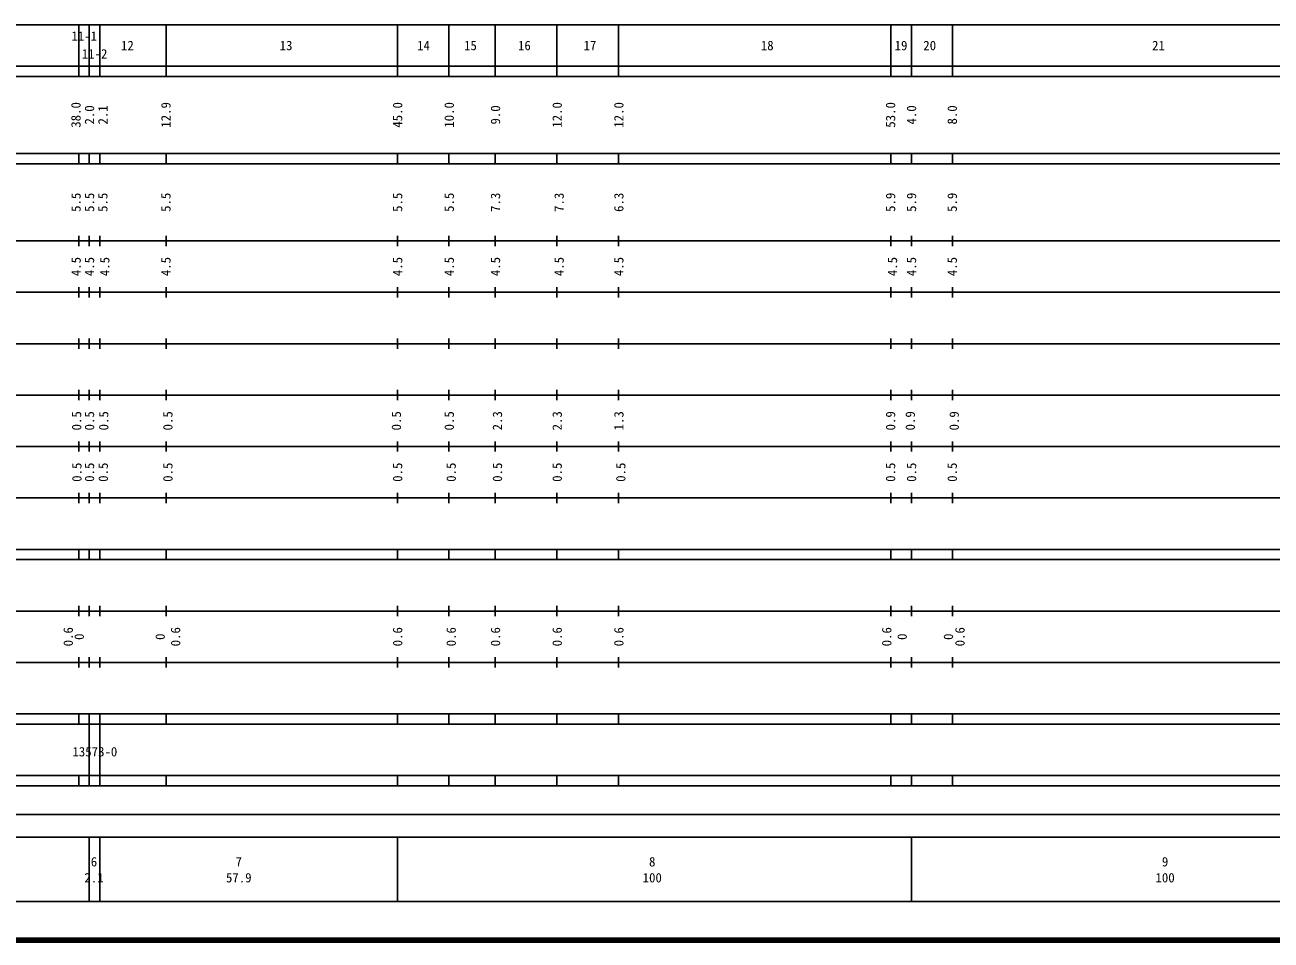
# Model space of a CAD drawing. Units: millimetres, scale not verified. Extents: x 40000 to 680000, y 20000 to 380000.
# Drawn here: x 295498 to 537982, y 20000 to 198000 of the extents above; entities that cross this region are included whole.
import ezdxf
from ezdxf.enums import TextEntityAlignment as Align

# ---------------------------------------------------------------- set-up
doc = ezdxf.new("R2010")
doc.units = ezdxf.units.MM
doc.header["$LTSCALE"] = 1000
doc.layers.add('M-TTL', color=2, linetype='Continuous', lineweight=140)
doc.layers.add('M-TTL-BAND', color=7, linetype='Continuous', lineweight=25)
doc.styles.add('ＭＳ ゴシック', font='')
doc.styles.get('ＭＳ ゴシック').set_extended_font_data('MS Gothic')

msp = doc.modelspace()

# ---------------------------------------------------------------- linework, layer by layer
at = {"layer": 'M-TTL'}
msp.add_line((40000, 20000), (680000, 20000), dxfattribs=at)
at = {"layer": 'M-TTL-BAND'}
for p, q in [((68000, 198000), (579000, 198000)), ((306000, 198000), (306000, 188000)), ((308000, 198000), (308000, 188000)), ((310100, 198000), (310100, 188000)), ((323000, 198000), (323000, 188000)), ((368000, 198000), (368000, 188000)), ((378000, 198000), (378000, 188000)), ((387000, 198000), (387000, 188000)), ((399000, 198000), (399000, 188000)), ((411000, 198000), (411000, 188000)), ((464000, 198000), (464000, 188000)), ((468000, 198000), (468000, 188000)), ((476000, 198000), (476000, 188000)), ((40000, 190000), (579000, 190000)), ((40000, 188000), (579000, 188000)), ((40000, 173000), (579000, 173000)), ((306000, 173000), (306000, 171000)), ((308000, 173000), (308000, 171000)), ((310100, 173000), (310100, 171000)), ((323000, 173000), (323000, 171000)), ((368000, 171000), (368000, 173000)), ((378000, 173000), (378000, 171000)), ((387000, 173000), (387000, 171000)), ((399000, 173000), (399000, 171000)), ((411000, 173000), (411000, 171000)), ((464000, 173000), (464000, 171000)), ((468000, 171000), (468000, 173000)), ((476000, 173000), (476000, 171000)), ((40000, 171000), (579000, 171000)), ((40000, 156000), (579000, 156000)), ((306000, 157000), (306000, 155000)), ((308000, 157000), (308000, 155000)), ((310100, 157000), (310100, 155000)), ((323000, 157000), (323000, 155000)), ((368000, 155000), (368000, 157000)), ((378000, 157000), (378000, 155000)), ((387000, 157000), (387000, 155000)), ((399000, 157000), (399000, 155000)), ((411000, 157000), (411000, 155000)), ((464000, 157000), (464000, 155000)), ((468000, 155000), (468000, 157000)), ((476000, 157000), (476000, 155000)), ((46000, 146000), (579000, 146000)), ((306000, 147000), (306000, 145000)), ((308000, 147000), (308000, 145000)), ((310100, 147000), (310100, 145000)), ((323000, 147000), (323000, 145000)), ((368000, 145000), (368000, 147000)), ((378000, 147000), (378000, 145000)), ((387000, 147000), (387000, 145000)), ((399000, 147000), (399000, 145000)), ((411000, 147000), (411000, 145000)), ((464000, 147000), (464000, 145000)), ((468000, 145000), (468000, 147000)), ((476000, 147000), (476000, 145000)), ((52000, 136000), (579000, 136000)), ((306000, 137000), (306000, 135000)), ((308000, 137000), (308000, 135000)), ((310100, 137000), (310100, 135000)), ((323000, 137000), (323000, 135000)), ((368000, 135000), (368000, 137000)), ((378000, 137000), (378000, 135000)), ((387000, 137000), (387000, 135000)), ((399000, 137000), (399000, 135000)), ((411000, 137000), (411000, 135000)), ((464000, 137000), (464000, 135000)), ((468000, 135000), (468000, 137000)), ((476000, 137000), (476000, 135000)), ((306000, 127000), (306000, 125000)), ((308000, 127000), (308000, 125000)), ((310100, 127000), (310100, 125000)), ((323000, 127000), (323000, 125000)), ((368000, 125000), (368000, 127000)), ((378000, 127000), (378000, 125000)), ((387000, 127000), (387000, 125000)), ((399000, 127000), (399000, 125000)), ((411000, 127000), (411000, 125000)), ((464000, 127000), (464000, 125000)), ((468000, 125000), (468000, 127000)), ((476000, 127000), (476000, 125000)), ((46000, 126000), (579000, 126000)), ((306000, 117000), (306000, 115000)), ((308000, 117000), (308000, 115000)), ((310100, 117000), (310100, 115000)), ((323000, 117000), (323000, 115000)), ((368000, 115000), (368000, 117000)), ((378000, 117000), (378000, 115000)), ((387000, 117000), (387000, 115000)), ((399000, 117000), (399000, 115000)), ((411000, 117000), (411000, 115000)), ((464000, 117000), (464000, 115000)), ((468000, 115000), (468000, 117000)), ((476000, 117000), (476000, 115000)), ((52000, 116000), (579000, 116000)), ((306000, 107000), (306000, 105000)), ((308000, 107000), (308000, 105000)), ((310100, 107000), (310100, 105000)), ((323000, 107000), (323000, 105000)), ((368000, 105000), (368000, 107000)), ((378000, 107000), (378000, 105000)), ((387000, 107000), (387000, 105000)), ((399000, 107000), (399000, 105000)), ((411000, 107000), (411000, 105000)), ((464000, 107000), (464000, 105000)), ((468000, 105000), (468000, 107000)), ((476000, 107000), (476000, 105000)), ((46000, 106000), (579000, 106000)), ((40000, 96000), (579000, 96000)), ((306000, 96000), (306000, 94000)), ((308000, 96000), (308000, 94000)), ((310100, 96000), (310100, 94000)), ((323000, 96000), (323000, 94000)), ((368000, 94000), (368000, 96000)), ((378000, 96000), (378000, 94000)), ((387000, 96000), (387000, 94000)), ((399000, 96000), (399000, 94000)), ((411000, 96000), (411000, 94000)), ((464000, 96000), (464000, 94000)), ((468000, 94000), (468000, 96000)), ((476000, 96000), (476000, 94000)), ((40000, 94000), (579000, 94000)), ((306000, 85000), (306000, 83000)), ((308000, 85000), (308000, 83000)), ((310100, 85000), (310100, 83000)), ((323000, 85000), (323000, 83000)), ((368000, 83000), (368000, 85000)), ((378000, 85000), (378000, 83000)), ((387000, 85000), (387000, 83000)), ((399000, 85000), (399000, 83000)), ((411000, 85000), (411000, 83000)), ((464000, 85000), (464000, 83000)), ((468000, 83000), (468000, 85000)), ((476000, 85000), (476000, 83000)), ((49000, 84000), (579000, 84000)), ((40000, 74000), (579000, 74000)), ((306000, 75000), (306000, 73000)), ((308000, 75000), (308000, 73000)), ((310100, 75000), (310100, 73000)), ((323000, 75000), (323000, 73000)), ((368000, 73000), (368000, 75000)), ((378000, 75000), (378000, 73000)), ((387000, 75000), (387000, 73000)), ((399000, 75000), (399000, 73000)), ((411000, 75000), (411000, 73000)), ((464000, 75000), (464000, 73000)), ((468000, 73000), (468000, 75000)), ((476000, 75000), (476000, 73000)), ((40000, 64000), (579000, 64000)), ((306000, 64000), (306000, 62000)), ((308000, 64000), (308000, 52000)), ((310100, 64000), (310100, 52000)), ((323000, 64000), (323000, 62000)), ((368000, 62000), (368000, 64000)), ((378000, 64000), (378000, 62000)), ((387000, 64000), (387000, 62000)), ((399000, 64000), (399000, 62000)), ((411000, 64000), (411000, 62000)), ((464000, 64000), (464000, 62000)), ((468000, 62000), (468000, 64000)), ((476000, 64000), (476000, 62000)), ((40000, 62000), (579000, 62000)), ((40000, 52000), (579000, 52000)), ((306000, 52000), (306000, 50000)), ((308000, 52000), (308000, 50000)), ((310100, 52000), (310100, 50000)), ((323000, 52000), (323000, 50000)), ((368000, 50000), (368000, 52000)), ((378000, 52000), (378000, 50000)), ((387000, 52000), (387000, 50000)), ((399000, 52000), (399000, 50000)), ((411000, 52000), (411000, 50000)), ((464000, 52000), (464000, 50000)), ((468000, 50000), (468000, 52000)), ((476000, 52000), (476000, 50000)), ((40000, 50000), (579000, 50000)), ((70805, 44406), (565903, 44406)), ((40000, 40000), (579000, 40000)), ((308000, 40000), (308000, 27500)), ((310100, 40000), (310100, 27500)), ((368000, 40000), (368000, 27500)), ((468000, 40000), (468000, 27500)), ((68000, 27500), (579000, 27500))]:
    msp.add_line(p, q, dxfattribs=at)

# ---------------------------------------------------------------- texts
at = {"layer": 'M-TTL-BAND', "style": 'ＭＳ ゴシック'}
for s, p in [('11-1', (307039, 195835)), ('12', (315438, 194000)), ('13', (346311, 194000)), ('14', (373067, 194000)), ('15', (382190, 194000)), ('16', (392691, 194000)), ('17', (405441, 194000)), ('18', (439942, 194000)), ('19', (465974, 194000)), ('20', (471553, 194000)), ('21', (516070, 194000)), ('11-2', (309049, 192384)), ('6', (308935, 35238)), ('7', (337112, 35238)), ('8', (417566, 35238)), ('9', (517358, 35238)), ('2.1', (308935, 32131)), ('57.9', (337112, 32131)), ('100', (417566, 32131)), ('100', (517358, 32131))]:
    msp.add_text(s, height=1833, dxfattribs=at).set_placement(p, align=Align.MIDDLE_CENTER)
for s, p in [('38.0', (305411, 180500)), ('2.0', (308050, 180500)), ('2.1', (310669, 180500)), ('12.9', (322925, 180500)), ('45.0', (368011, 180500)), ('10.0', (378052, 180500)), ('9.0', (387053, 180500)), ('12.0', (399053, 180500)), ('12.0', (411054, 180500)), ('53.0', (463930, 180500)), ('4.0', (468011, 180500)), ('8.0', (475931, 180500)), ('5.5', (305434, 163500)), ('5.5', (308050, 163500)), ('5.5', (310640, 163500)), ('5.5', (322925, 163500)), ('5.5', (368010, 163500)), ('5.5', (378052, 163500)), ('7.3', (387053, 163500)), ('7.3', (399428, 163500)), ('6.3', (411054, 163500)), ('5.9', (463930, 163500)), ('5.9', (468010, 163500)), ('5.9', (475931, 163500)), ('4.5', (305440, 151000)), ('4.5', (308050, 151000)), ('4.5', (311019, 151000)), ('4.5', (322925, 151000)), ('4.5', (368010, 151000)), ('4.5', (378052, 151000)), ('4.5', (387053, 151000)), ('4.5', (399428, 151000)), ('4.5', (411054, 151000)), ('4.5', (464305, 151000)), ('4.5', (468010, 151000)), ('4.5', (475931, 151000)), ('0.5', (305545, 121000)), ('0.5', (308050, 121000)), ('0.5', (310818, 121000)), ('0.5', (323300, 121000)), ('0.5', (367760, 121000)), ('0.5', (378052, 121000)), ('2.3', (387428, 121000)), ('2.3', (399053, 121000)), ('1.3', (411054, 121000)), ('0.9', (463930, 121000)), ('0.9', (467760, 121000)), ('0.9', (476306, 121000)), ('0.5', (305599, 111000)), ('0.5', (308050, 111000)), ('0.5', (310729, 111000)), ('0.5', (323300, 111000)), ('0.5', (368010, 111000)), ('0.5', (378427, 111000)), ('0.5', (387428, 111000)), ('0.5', (399053, 111000)), ('0.5', (411429, 111000)), ('0.5', (463930, 111000)), ('0.5', (468010, 111000)), ('0.5', (475931, 111000)), ('0.6', (303911, 79000)), ('0.6', (324800, 79000)), ('0.6', (368010, 79000)), ('0.6', (378427, 79000)), ('0.6', (387053, 79000)), ('0.6', (399053, 79000)), ('0.6', (411054, 79000)), ('0.6', (463180, 79000)), ('0.6', (477431, 79000)), ('0', (306049, 79000)), ('0', (321800, 79000)), ('0', (466181, 79000)), ('0', (475181, 79000))]:
    msp.add_text(s, height=1833, rotation=90, dxfattribs=at).set_placement(p, align=Align.MIDDLE_CENTER)
msp.add_text('13573-0', height=1833, dxfattribs=at).set_placement((304741, 55172), align=Align.BOTTOM_LEFT)

doc.saveas('drawing.dxf')
